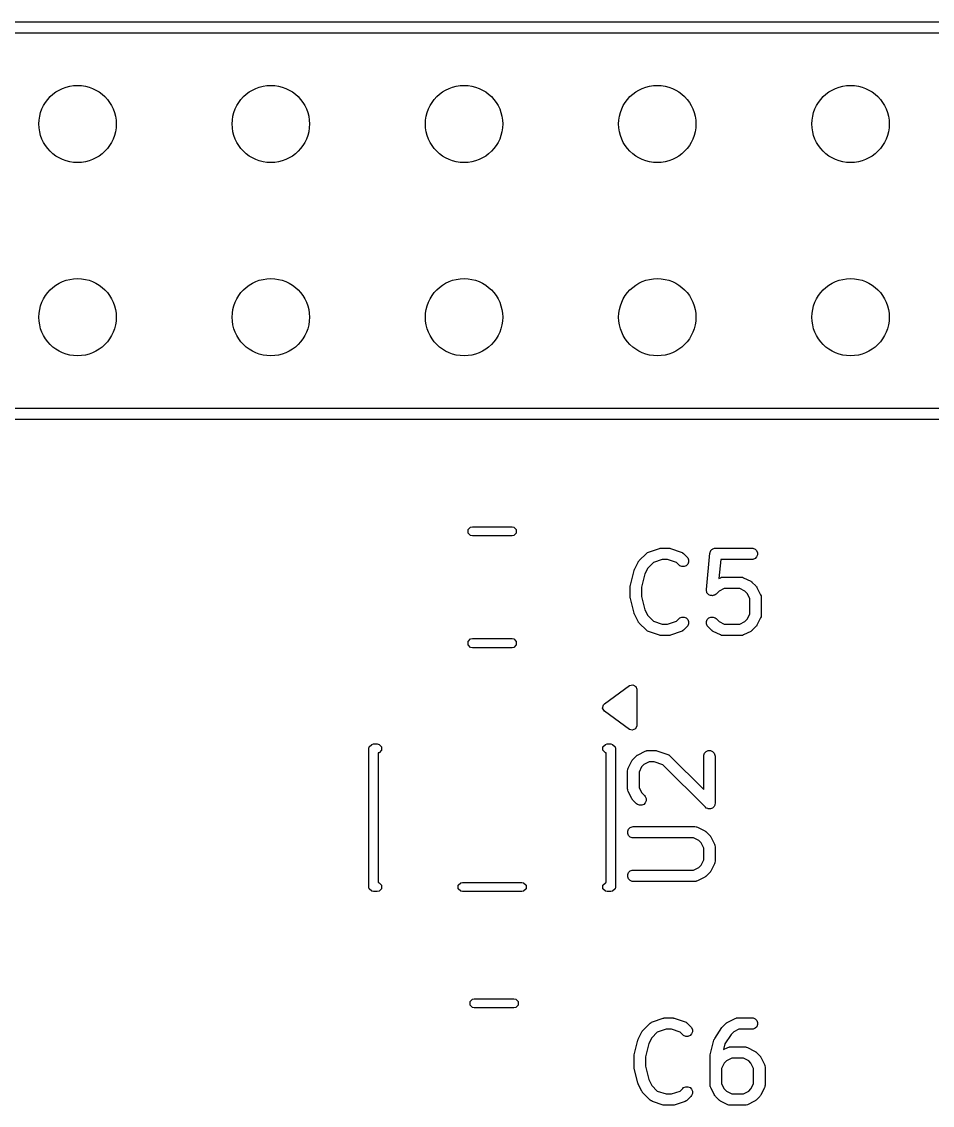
# Model space of a CAD drawing. Header units: inches. Extents: x 1.99 to 4.41, y -4.34 to -2.1.
# Drawn here: x 2.41 to 2.881, y -2.663 to -2.102 of the extents above; entities that cross this region are included whole.
import ezdxf

# ---------------------------------------------------------------- set-up
doc = ezdxf.new("R2010")
doc.units = ezdxf.units.IN
doc.header["$MEASUREMENT"] = 0
doc.layers.add('BLACK', color=250, linetype='CONTINUOUS')

msp = doc.modelspace()

# ---------------------------------------------------------------- linework, layer by layer
at = {"layer": 'BLACK', "linetype": 'CONTINUOUS'}
for p, q in [((2.18898, -2.10177), (4.18898, -2.10177)), ((4.18602, -2.10768), (2.19193, -2.10768)), ((2.29193, -2.30177), (4.18602, -2.30177)), ((4.18898, -2.30768), (2.28898, -2.30768)), ((2.64108, -2.36465), (2.64235, -2.36337)), ((2.64108, -2.36646), (2.64108, -2.36465)), ((2.64235, -2.36773), (2.64108, -2.36646)), ((2.64235, -2.36337), (2.64326, -2.36319)), ((2.64326, -2.36319), (2.66383, -2.36319)), ((2.66383, -2.36319), (2.66473, -2.36337)), ((2.66473, -2.36337), (2.66601, -2.36465)), ((2.66601, -2.36646), (2.66473, -2.36773)), ((2.66601, -2.36465), (2.66601, -2.36646)), ((2.64326, -2.36791), (2.64235, -2.36773)), ((2.66383, -2.36791), (2.64326, -2.36791)), ((2.66473, -2.36773), (2.66383, -2.36791)), ((2.72959, -2.38069), (2.73334, -2.37695)), ((2.73334, -2.37695), (2.73378, -2.37658)), ((2.73378, -2.37658), (2.73388, -2.37654)), ((2.73388, -2.37654), (2.73396, -2.37647)), ((2.73396, -2.37647), (2.73449, -2.37623)), ((2.73449, -2.37623), (2.74011, -2.37436)), ((2.74011, -2.37436), (2.7404, -2.37429)), ((2.7404, -2.37429), (2.74047, -2.37426)), ((2.74047, -2.37426), (2.74058, -2.37425)), ((2.74058, -2.37425), (2.74068, -2.37423)), ((2.74068, -2.37423), (2.74076, -2.37423)), ((2.74076, -2.37423), (2.74105, -2.37421)), ((2.74105, -2.37421), (2.7448, -2.37421)), ((2.7448, -2.37421), (2.74509, -2.37423)), ((2.74509, -2.37423), (2.74517, -2.37423)), ((2.74517, -2.37423), (2.74527, -2.37425)), ((2.74527, -2.37425), (2.74537, -2.37426)), ((2.74537, -2.37426), (2.74545, -2.37429)), ((2.74545, -2.37429), (2.74573, -2.37436)), ((2.74573, -2.37436), (2.75136, -2.37623)), ((2.75136, -2.37623), (2.75188, -2.37647)), ((2.75188, -2.37647), (2.75196, -2.37654)), ((2.75196, -2.37654), (2.75206, -2.37658)), ((2.75206, -2.37658), (2.75251, -2.37695)), ((2.75251, -2.37695), (2.75438, -2.37882)), ((2.76436, -2.39561), (2.76623, -2.37686)), ((2.76623, -2.37686), (2.76627, -2.37665)), ((2.76627, -2.37658), (2.7663, -2.37651)), ((2.76627, -2.37665), (2.76627, -2.37658)), ((2.7663, -2.37651), (2.76635, -2.3763)), ((2.76635, -2.3763), (2.76655, -2.37592)), ((2.76655, -2.37592), (2.76671, -2.37552)), ((2.76671, -2.37552), (2.76682, -2.37541)), ((2.76682, -2.37541), (2.76689, -2.37528)), ((2.76689, -2.37528), (2.76722, -2.37501)), ((2.76722, -2.37501), (2.76753, -2.3747)), ((2.76753, -2.3747), (2.76767, -2.37465)), ((2.76767, -2.37465), (2.76778, -2.37455)), ((2.76778, -2.37455), (2.76819, -2.37443)), ((2.76819, -2.37443), (2.76859, -2.37426)), ((2.76859, -2.37426), (2.76881, -2.37424)), ((2.76881, -2.37424), (2.76888, -2.37422)), ((2.76888, -2.37422), (2.76896, -2.37423)), ((2.76896, -2.37423), (2.76917, -2.37421)), ((2.76917, -2.37421), (2.78792, -2.37421)), ((2.78792, -2.37421), (2.78849, -2.37426)), ((2.78849, -2.37426), (2.78956, -2.3747)), ((2.78956, -2.3747), (2.79037, -2.37552)), ((2.79037, -2.37552), (2.79081, -2.37658)), ((2.79081, -2.37773), (2.79037, -2.3788)), ((2.79081, -2.37658), (2.79081, -2.37773)), ((2.72716, -2.38521), (2.72903, -2.38146)), ((2.72903, -2.38146), (2.72919, -2.38121)), ((2.72919, -2.38121), (2.72922, -2.38114)), ((2.72922, -2.38114), (2.72929, -2.38106)), ((2.72929, -2.38106), (2.72934, -2.38097)), ((2.72934, -2.38097), (2.7294, -2.38092)), ((2.7294, -2.38092), (2.72959, -2.38069)), ((2.73702, -2.38161), (2.7341, -2.38453)), ((2.74153, -2.38011), (2.73702, -2.38161)), ((2.74432, -2.38011), (2.74153, -2.38011)), ((2.74883, -2.38161), (2.74432, -2.38011)), ((2.75021, -2.383), (2.74883, -2.38161)), ((2.75066, -2.38336), (2.75021, -2.383)), ((2.75172, -2.3838), (2.75066, -2.38336)), ((2.75394, -2.38336), (2.75287, -2.3838)), ((2.75475, -2.38255), (2.75394, -2.38336)), ((2.75438, -2.37882), (2.75475, -2.37927)), ((2.75475, -2.37927), (2.75519, -2.38033)), ((2.75519, -2.38148), (2.75475, -2.38255)), ((2.75519, -2.38033), (2.75519, -2.38148)), ((2.77184, -2.38011), (2.77086, -2.38988)), ((2.78792, -2.38011), (2.77184, -2.38011)), ((2.78849, -2.38005), (2.78792, -2.38011)), ((2.78956, -2.37961), (2.78849, -2.38005)), ((2.79037, -2.3788), (2.78956, -2.37961)), ((2.72506, -2.39331), (2.72693, -2.38582)), ((2.72693, -2.38582), (2.72695, -2.38577)), ((2.72695, -2.38575), (2.72704, -2.38551)), ((2.72695, -2.38577), (2.72695, -2.38575)), ((2.72704, -2.38551), (2.72713, -2.38527)), ((2.72713, -2.38527), (2.72714, -2.38525)), ((2.72714, -2.38525), (2.72716, -2.38521)), ((2.73259, -2.38756), (2.73088, -2.39439)), ((2.7341, -2.38453), (2.73259, -2.38756)), ((2.75287, -2.3838), (2.75172, -2.3838)), ((2.72497, -2.39403), (2.72498, -2.39393)), ((2.72497, -2.39966), (2.72497, -2.39403)), ((2.72498, -2.39389), (2.72501, -2.39367)), ((2.72498, -2.39393), (2.72498, -2.39389)), ((2.72501, -2.39367), (2.72503, -2.39346)), ((2.72503, -2.39346), (2.72505, -2.39341)), ((2.72505, -2.39341), (2.72506, -2.39331)), ((2.73088, -2.39439), (2.73088, -2.39929)), ((2.77086, -2.38988), (2.7716, -2.38952)), ((2.7716, -2.38952), (2.77214, -2.38931)), ((2.77214, -2.38931), (2.77224, -2.3893)), ((2.77224, -2.3893), (2.77234, -2.38926)), ((2.77234, -2.38926), (2.77292, -2.3892)), ((2.77292, -2.3892), (2.78229, -2.3892)), ((2.78229, -2.3892), (2.78287, -2.38926)), ((2.78287, -2.38926), (2.78297, -2.3893)), ((2.78297, -2.3893), (2.78307, -2.38931)), ((2.78307, -2.38931), (2.78361, -2.38952)), ((2.78361, -2.38952), (2.78736, -2.39139)), ((2.78736, -2.39139), (2.78761, -2.39155)), ((2.78761, -2.39155), (2.78768, -2.39158)), ((2.78768, -2.39158), (2.78776, -2.39164)), ((2.78776, -2.39164), (2.78785, -2.3917)), ((2.78785, -2.3917), (2.7879, -2.39176)), ((2.7879, -2.39176), (2.78813, -2.39194)), ((2.78813, -2.39194), (2.79001, -2.39382)), ((2.79001, -2.39382), (2.79019, -2.39404)), ((2.79019, -2.39404), (2.79025, -2.3941)), ((2.79025, -2.3941), (2.79031, -2.39418)), ((2.79031, -2.39418), (2.79037, -2.39427)), ((2.79037, -2.39427), (2.7904, -2.39434)), ((2.7904, -2.39434), (2.79056, -2.39459)), ((2.79056, -2.39459), (2.79243, -2.39833)), ((2.72498, -2.39976), (2.72497, -2.39966)), ((2.72498, -2.3998), (2.72498, -2.39976)), ((2.72501, -2.40001), (2.72498, -2.3998)), ((2.72503, -2.40023), (2.72501, -2.40001)), ((2.72505, -2.40027), (2.72503, -2.40023)), ((2.72506, -2.40037), (2.72505, -2.40027)), ((2.73088, -2.39929), (2.73259, -2.40612)), ((2.76436, -2.39619), (2.76436, -2.39561)), ((2.7644, -2.39633), (2.76436, -2.39619)), ((2.7644, -2.39648), (2.7644, -2.39633)), ((2.76456, -2.39688), (2.7644, -2.39648)), ((2.76469, -2.39729), (2.76456, -2.39688)), ((2.76478, -2.39741), (2.76469, -2.39729)), ((2.76484, -2.39755), (2.76478, -2.39741)), ((2.76514, -2.39785), (2.76484, -2.39755)), ((2.76542, -2.39819), (2.76514, -2.39785)), ((2.76555, -2.39826), (2.76542, -2.39819)), ((2.76565, -2.39836), (2.76555, -2.39826)), ((2.76605, -2.39853), (2.76565, -2.39836)), ((2.76643, -2.39873), (2.76605, -2.39853)), ((2.76658, -2.39874), (2.76643, -2.39873)), ((2.76672, -2.3988), (2.76658, -2.39874)), ((2.76715, -2.3988), (2.76672, -2.3988)), ((2.76758, -2.39884), (2.76715, -2.3988)), ((2.76772, -2.3988), (2.76758, -2.39884)), ((2.76787, -2.3988), (2.76772, -2.3988)), ((2.76827, -2.39864), (2.76787, -2.3988)), ((2.76868, -2.39851), (2.76827, -2.39864)), ((2.7688, -2.39842), (2.76868, -2.39851)), ((2.76894, -2.39836), (2.7688, -2.39842)), ((2.76938, -2.39799), (2.76894, -2.39836)), ((2.77092, -2.39646), (2.76938, -2.39799)), ((2.77362, -2.39511), (2.77092, -2.39646)), ((2.7816, -2.39511), (2.77362, -2.39511)), ((2.78429, -2.39646), (2.7816, -2.39511)), ((2.78549, -2.39765), (2.78429, -2.39646)), ((2.78684, -2.40035), (2.78549, -2.39765)), ((2.79243, -2.39833), (2.79264, -2.39888)), ((2.79264, -2.39888), (2.79265, -2.39898)), ((2.79265, -2.39898), (2.79269, -2.39908)), ((2.79269, -2.39908), (2.79274, -2.39966)), ((2.79274, -2.39966), (2.79274, -2.40903)), ((2.72693, -2.40787), (2.72506, -2.40037)), ((2.78684, -2.40833), (2.78684, -2.40035)), ((2.72695, -2.40791), (2.72693, -2.40787)), ((2.72695, -2.40793), (2.72695, -2.40791)), ((2.72704, -2.40817), (2.72695, -2.40793)), ((2.72713, -2.40842), (2.72704, -2.40817)), ((2.72714, -2.40843), (2.72713, -2.40842)), ((2.72716, -2.40847), (2.72714, -2.40843)), ((2.72903, -2.41222), (2.72716, -2.40847)), ((2.73259, -2.40612), (2.7341, -2.40915)), ((2.7341, -2.40915), (2.73702, -2.41207)), ((2.74883, -2.41207), (2.75021, -2.41069)), ((2.75021, -2.41069), (2.75066, -2.41032)), ((2.75066, -2.41032), (2.75172, -2.40988)), ((2.75172, -2.40988), (2.75287, -2.40988)), ((2.75287, -2.40988), (2.75394, -2.41032)), ((2.75394, -2.41032), (2.75475, -2.41114)), ((2.75475, -2.41114), (2.75519, -2.4122)), ((2.7644, -2.4122), (2.76484, -2.41114)), ((2.76484, -2.41114), (2.76565, -2.41032)), ((2.76565, -2.41032), (2.76672, -2.40988)), ((2.76672, -2.40988), (2.76787, -2.40988)), ((2.76787, -2.40988), (2.76894, -2.41032)), ((2.76894, -2.41032), (2.76938, -2.41069)), ((2.76938, -2.41069), (2.77092, -2.41223)), ((2.78429, -2.41223), (2.78549, -2.41103)), ((2.78549, -2.41103), (2.78684, -2.40833)), ((2.79243, -2.41035), (2.79056, -2.4141)), ((2.79264, -2.40981), (2.79243, -2.41035)), ((2.79265, -2.4097), (2.79264, -2.40981)), ((2.79269, -2.40961), (2.79265, -2.4097)), ((2.79274, -2.40903), (2.79269, -2.40961)), ((2.72919, -2.41247), (2.72903, -2.41222)), ((2.72922, -2.41254), (2.72919, -2.41247)), ((2.72929, -2.41263), (2.72922, -2.41254)), ((2.72934, -2.41271), (2.72929, -2.41263)), ((2.7294, -2.41277), (2.72934, -2.41271)), ((2.72959, -2.41299), (2.7294, -2.41277)), ((2.73334, -2.41674), (2.72959, -2.41299)), ((2.73378, -2.41711), (2.73334, -2.41674)), ((2.73388, -2.41715), (2.73378, -2.41711)), ((2.73702, -2.41207), (2.74153, -2.41358)), ((2.74153, -2.41358), (2.74432, -2.41358)), ((2.74432, -2.41358), (2.74883, -2.41207)), ((2.75206, -2.41711), (2.75196, -2.41715)), ((2.75251, -2.41674), (2.75206, -2.41711)), ((2.75438, -2.41487), (2.75251, -2.41674)), ((2.75475, -2.41442), (2.75438, -2.41487)), ((2.75519, -2.41335), (2.75475, -2.41442)), ((2.75519, -2.4122), (2.75519, -2.41335)), ((2.7644, -2.41335), (2.7644, -2.4122)), ((2.76484, -2.41442), (2.7644, -2.41335)), ((2.76521, -2.41487), (2.76484, -2.41442)), ((2.76708, -2.41674), (2.76521, -2.41487)), ((2.76731, -2.41693), (2.76708, -2.41674)), ((2.76736, -2.41699), (2.76731, -2.41693)), ((2.76745, -2.41704), (2.76736, -2.41699)), ((2.76753, -2.41711), (2.76745, -2.41704)), ((2.7676, -2.41714), (2.76753, -2.41711)), ((2.77092, -2.41223), (2.77362, -2.41358)), ((2.77362, -2.41358), (2.7816, -2.41358)), ((2.7816, -2.41358), (2.78429, -2.41223)), ((2.78768, -2.41711), (2.78761, -2.41714)), ((2.78776, -2.41704), (2.78768, -2.41711)), ((2.78785, -2.41699), (2.78776, -2.41704)), ((2.7879, -2.41693), (2.78785, -2.41699)), ((2.78813, -2.41674), (2.7879, -2.41693)), ((2.79001, -2.41487), (2.78813, -2.41674)), ((2.79019, -2.41464), (2.79001, -2.41487)), ((2.79025, -2.41459), (2.79019, -2.41464)), ((2.79031, -2.4145), (2.79025, -2.41459)), ((2.79037, -2.41442), (2.79031, -2.4145)), ((2.7904, -2.41435), (2.79037, -2.41442)), ((2.79056, -2.4141), (2.7904, -2.41435)), ((2.64108, -2.42252), (2.64235, -2.42124)), ((2.64108, -2.42433), (2.64108, -2.42252)), ((2.64235, -2.42124), (2.64326, -2.42106)), ((2.64326, -2.42106), (2.66383, -2.42106)), ((2.66383, -2.42106), (2.66473, -2.42124)), ((2.66473, -2.42124), (2.66601, -2.42252)), ((2.66601, -2.42252), (2.66601, -2.42433)), ((2.73396, -2.41722), (2.73388, -2.41715)), ((2.73449, -2.41745), (2.73396, -2.41722)), ((2.74011, -2.41933), (2.73449, -2.41745)), ((2.7404, -2.41939), (2.74011, -2.41933)), ((2.74047, -2.41942), (2.7404, -2.41939)), ((2.74058, -2.41943), (2.74047, -2.41942)), ((2.74068, -2.41946), (2.74058, -2.41943)), ((2.74076, -2.41945), (2.74068, -2.41946)), ((2.74105, -2.41948), (2.74076, -2.41945)), ((2.7448, -2.41948), (2.74105, -2.41948)), ((2.74509, -2.41945), (2.7448, -2.41948)), ((2.74517, -2.41946), (2.74509, -2.41945)), ((2.74527, -2.41943), (2.74517, -2.41946)), ((2.74537, -2.41942), (2.74527, -2.41943)), ((2.74545, -2.41939), (2.74537, -2.41942)), ((2.74573, -2.41933), (2.74545, -2.41939)), ((2.75136, -2.41745), (2.74573, -2.41933)), ((2.75188, -2.41722), (2.75136, -2.41745)), ((2.75196, -2.41715), (2.75188, -2.41722)), ((2.76785, -2.41729), (2.7676, -2.41714)), ((2.7716, -2.41917), (2.76785, -2.41729)), ((2.77214, -2.41938), (2.7716, -2.41917)), ((2.77224, -2.41938), (2.77214, -2.41938)), ((2.77234, -2.41942), (2.77224, -2.41938)), ((2.77292, -2.41948), (2.77234, -2.41942)), ((2.78229, -2.41948), (2.77292, -2.41948)), ((2.78287, -2.41942), (2.78229, -2.41948)), ((2.78297, -2.41938), (2.78287, -2.41942)), ((2.78307, -2.41938), (2.78297, -2.41938)), ((2.78361, -2.41917), (2.78307, -2.41938)), ((2.78736, -2.41729), (2.78361, -2.41917)), ((2.78761, -2.41714), (2.78736, -2.41729)), ((2.64235, -2.42561), (2.64108, -2.42433)), ((2.64326, -2.42579), (2.64235, -2.42561)), ((2.66383, -2.42579), (2.64326, -2.42579)), ((2.66473, -2.42561), (2.66383, -2.42579)), ((2.66601, -2.42433), (2.66473, -2.42561)), ((2.72459, -2.44533), (2.72635, -2.44491)), ((2.72635, -2.44491), (2.72789, -2.44585)), ((2.7116, -2.45478), (2.72459, -2.44533)), ((2.72789, -2.44585), (2.72835, -2.44724)), ((2.72835, -2.44724), (2.72835, -2.46614)), ((2.71066, -2.45706), (2.71108, -2.4553)), ((2.71108, -2.4553), (2.7116, -2.45478)), ((2.7116, -2.4586), (2.71066, -2.45706)), ((2.72459, -2.46805), (2.7116, -2.4586)), ((2.72835, -2.46614), (2.72765, -2.46781)), ((2.72598, -2.4685), (2.72459, -2.46805)), ((2.72765, -2.46781), (2.72598, -2.4685)), ((2.58976, -2.47795), (2.58994, -2.47705)), ((2.58976, -2.54961), (2.58976, -2.47795)), ((2.58994, -2.47705), (2.59122, -2.47577)), ((2.59122, -2.47577), (2.59213, -2.47559)), ((2.59213, -2.47559), (2.59409, -2.47559)), ((2.59409, -2.47559), (2.595, -2.47577)), ((2.595, -2.47577), (2.59628, -2.47705)), ((2.59628, -2.47705), (2.59628, -2.47886)), ((2.71081, -2.47705), (2.71209, -2.47577)), ((2.71081, -2.47886), (2.71081, -2.47705)), ((2.71209, -2.47577), (2.71299, -2.47559)), ((2.71299, -2.47559), (2.71496, -2.47559)), ((2.71496, -2.47559), (2.71586, -2.47577)), ((2.71586, -2.47577), (2.71714, -2.47705)), ((2.71714, -2.47705), (2.71732, -2.47795)), ((2.71732, -2.47795), (2.71732, -2.54961)), ((2.595, -2.48014), (2.59449, -2.48024)), ((2.59449, -2.48024), (2.59449, -2.54732)), ((2.59628, -2.47886), (2.595, -2.48014)), ((2.71209, -2.48014), (2.71081, -2.47886)), ((2.7126, -2.48024), (2.71209, -2.48014)), ((2.7126, -2.54732), (2.7126, -2.48024)), ((2.72393, -2.48809), (2.7258, -2.48434)), ((2.7258, -2.48434), (2.72596, -2.48409)), ((2.72596, -2.48409), (2.72599, -2.48402)), ((2.72599, -2.48402), (2.72605, -2.48394)), ((2.72605, -2.48394), (2.72611, -2.48385)), ((2.72611, -2.48385), (2.72617, -2.4838)), ((2.72617, -2.4838), (2.72635, -2.48357)), ((2.72635, -2.48357), (2.72823, -2.4817)), ((2.72823, -2.4817), (2.72846, -2.48151)), ((2.72846, -2.48151), (2.72851, -2.48145)), ((2.72851, -2.48145), (2.7286, -2.48139)), ((2.7286, -2.48139), (2.72868, -2.48133)), ((2.72868, -2.48133), (2.72875, -2.4813)), ((2.72875, -2.4813), (2.729, -2.48114)), ((2.729, -2.48114), (2.73275, -2.47927)), ((2.73275, -2.47927), (2.73329, -2.47906)), ((2.73329, -2.47906), (2.73339, -2.47905)), ((2.73339, -2.47905), (2.73349, -2.47901)), ((2.73349, -2.47901), (2.73407, -2.47896)), ((2.73407, -2.47896), (2.73782, -2.47896)), ((2.73782, -2.47896), (2.73811, -2.47898)), ((2.73811, -2.47898), (2.73819, -2.47898)), ((2.73819, -2.47898), (2.73829, -2.479)), ((2.73829, -2.479), (2.73839, -2.47901)), ((2.73839, -2.47901), (2.73846, -2.47904)), ((2.73846, -2.47904), (2.73875, -2.47911)), ((2.73875, -2.47911), (2.74437, -2.48098)), ((2.74437, -2.48098), (2.7449, -2.48122)), ((2.7449, -2.48122), (2.74498, -2.48129)), ((2.74498, -2.48129), (2.74508, -2.48133)), ((2.74508, -2.48133), (2.74553, -2.4817)), ((2.74553, -2.4817), (2.76299, -2.49915)), ((2.76299, -2.48191), (2.76304, -2.48133)), ((2.76299, -2.49915), (2.76299, -2.48191)), ((2.76304, -2.48133), (2.76348, -2.48027)), ((2.76348, -2.48027), (2.7643, -2.47945)), ((2.7643, -2.47945), (2.76536, -2.47901)), ((2.76536, -2.47901), (2.76651, -2.47901)), ((2.76651, -2.47901), (2.76758, -2.47945)), ((2.76758, -2.47945), (2.76839, -2.48027)), ((2.76839, -2.48027), (2.76883, -2.48133)), ((2.76883, -2.48133), (2.76889, -2.48191)), ((2.76889, -2.48191), (2.76889, -2.50628)), ((2.72361, -2.48941), (2.72367, -2.48883)), ((2.72361, -2.49878), (2.72361, -2.48941)), ((2.72367, -2.48883), (2.72371, -2.48873)), ((2.72371, -2.48873), (2.72372, -2.48863)), ((2.72372, -2.48863), (2.72393, -2.48809)), ((2.73087, -2.48741), (2.72952, -2.4901)), ((2.73207, -2.48621), (2.73087, -2.48741)), ((2.73476, -2.48486), (2.73207, -2.48621)), ((2.73734, -2.48486), (2.73476, -2.48486)), ((2.74185, -2.48636), (2.73734, -2.48486)), ((2.76385, -2.50837), (2.74185, -2.48636)), ((2.72952, -2.4901), (2.72952, -2.49808)), ((2.72367, -2.49936), (2.72361, -2.49878)), ((2.72371, -2.49946), (2.72367, -2.49936)), ((2.72372, -2.49956), (2.72371, -2.49946)), ((2.72393, -2.5001), (2.72372, -2.49956)), ((2.7258, -2.50385), (2.72393, -2.5001)), ((2.72952, -2.49808), (2.73087, -2.50078)), ((2.73087, -2.50078), (2.73241, -2.50232)), ((2.72596, -2.5041), (2.7258, -2.50385)), ((2.72599, -2.50417), (2.72596, -2.5041)), ((2.72605, -2.50425), (2.72599, -2.50417)), ((2.72611, -2.50434), (2.72605, -2.50425)), ((2.72617, -2.50439), (2.72611, -2.50434)), ((2.72635, -2.50462), (2.72617, -2.50439)), ((2.72823, -2.50649), (2.72635, -2.50462)), ((2.72868, -2.50686), (2.72823, -2.50649)), ((2.72974, -2.5073), (2.72868, -2.50686)), ((2.73196, -2.50686), (2.73089, -2.5073)), ((2.73277, -2.50605), (2.73196, -2.50686)), ((2.73241, -2.50232), (2.73277, -2.50277)), ((2.73277, -2.50277), (2.73321, -2.50383)), ((2.73321, -2.50498), (2.73277, -2.50605)), ((2.73321, -2.50383), (2.73321, -2.50498)), ((2.76883, -2.50686), (2.7687, -2.50717)), ((2.76889, -2.50628), (2.76883, -2.50686)), ((2.73089, -2.5073), (2.72974, -2.5073)), ((2.7643, -2.50874), (2.76385, -2.50837)), ((2.76505, -2.50905), (2.7643, -2.50874)), ((2.76536, -2.50918), (2.76505, -2.50905)), ((2.76651, -2.50918), (2.76536, -2.50918)), ((2.76536, -2.50918), (2.76536, -2.50918)), ((2.76758, -2.50874), (2.76651, -2.50918)), ((2.76839, -2.50792), (2.76758, -2.50874)), ((2.7687, -2.50717), (2.76839, -2.50792)), ((2.72367, -2.5207), (2.72411, -2.51964)), ((2.72367, -2.52185), (2.72367, -2.5207)), ((2.72411, -2.52292), (2.72367, -2.52185)), ((2.72411, -2.51964), (2.72493, -2.51882)), ((2.72493, -2.52373), (2.72411, -2.52292)), ((2.72493, -2.51882), (2.72599, -2.51838)), ((2.72599, -2.51838), (2.72657, -2.51833)), ((2.72657, -2.51833), (2.75844, -2.51833)), ((2.75844, -2.51833), (2.75901, -2.51838)), ((2.75901, -2.51838), (2.75911, -2.51842)), ((2.75911, -2.51842), (2.75922, -2.51843)), ((2.75922, -2.51843), (2.75976, -2.51864)), ((2.75976, -2.51864), (2.76351, -2.52051)), ((2.76351, -2.52051), (2.76376, -2.52067)), ((2.76376, -2.52067), (2.76383, -2.5207)), ((2.76383, -2.5207), (2.76391, -2.52076)), ((2.76391, -2.52076), (2.764, -2.52082)), ((2.764, -2.52082), (2.76405, -2.52088)), ((2.76405, -2.52088), (2.76428, -2.52107)), ((2.76428, -2.52107), (2.76615, -2.52294)), ((2.76615, -2.52294), (2.76634, -2.52317)), ((2.76634, -2.52317), (2.7664, -2.52322)), ((2.7664, -2.52322), (2.76645, -2.52331)), ((2.76645, -2.52331), (2.76652, -2.52339)), ((2.76652, -2.52339), (2.76655, -2.52346)), ((2.76655, -2.52346), (2.7667, -2.52371)), ((2.72599, -2.52417), (2.72493, -2.52373)), ((2.72657, -2.52423), (2.72599, -2.52417)), ((2.75774, -2.52423), (2.72657, -2.52423)), ((2.76044, -2.52558), (2.75774, -2.52423)), ((2.76164, -2.52678), (2.76044, -2.52558)), ((2.76299, -2.52947), (2.76164, -2.52678)), ((2.7667, -2.52371), (2.76858, -2.52746)), ((2.76858, -2.52746), (2.76879, -2.528)), ((2.76879, -2.528), (2.76879, -2.5281)), ((2.76879, -2.5281), (2.76883, -2.5282)), ((2.76883, -2.5282), (2.76889, -2.52878)), ((2.76889, -2.52878), (2.76889, -2.53628)), ((2.76299, -2.53558), (2.76299, -2.52947)), ((2.75774, -2.54082), (2.76044, -2.53947)), ((2.76044, -2.53947), (2.76164, -2.53828)), ((2.76164, -2.53828), (2.76299, -2.53558)), ((2.76858, -2.5376), (2.7667, -2.54135)), ((2.76879, -2.53706), (2.76858, -2.5376)), ((2.76883, -2.53685), (2.76879, -2.53695)), ((2.76879, -2.53695), (2.76879, -2.53706)), ((2.76889, -2.53628), (2.76883, -2.53685)), ((2.72367, -2.5432), (2.72411, -2.54214)), ((2.72367, -2.54435), (2.72367, -2.5432)), ((2.72411, -2.54542), (2.72367, -2.54435)), ((2.72411, -2.54214), (2.72493, -2.54132)), ((2.72493, -2.54623), (2.72411, -2.54542)), ((2.72493, -2.54132), (2.72599, -2.54088)), ((2.72599, -2.54088), (2.72657, -2.54082)), ((2.72657, -2.54082), (2.75774, -2.54082)), ((2.76351, -2.54454), (2.75976, -2.54642)), ((2.76376, -2.54439), (2.76351, -2.54454)), ((2.76383, -2.54436), (2.76376, -2.54439)), ((2.76391, -2.54429), (2.76383, -2.54436)), ((2.764, -2.54423), (2.76391, -2.54429)), ((2.76405, -2.54417), (2.764, -2.54423)), ((2.76428, -2.54399), (2.76405, -2.54417)), ((2.76615, -2.54211), (2.76428, -2.54399)), ((2.76634, -2.54189), (2.76615, -2.54211)), ((2.7664, -2.54184), (2.76634, -2.54189)), ((2.76645, -2.54175), (2.7664, -2.54184)), ((2.76652, -2.54167), (2.76645, -2.54175)), ((2.76655, -2.54159), (2.76652, -2.54167)), ((2.7667, -2.54135), (2.76655, -2.54159)), ((2.58994, -2.55051), (2.58976, -2.54961)), ((2.59122, -2.55179), (2.58994, -2.55051)), ((2.59449, -2.54732), (2.595, -2.54742)), ((2.595, -2.54742), (2.59628, -2.5487)), ((2.59628, -2.55051), (2.595, -2.55179)), ((2.59628, -2.5487), (2.59628, -2.55051)), ((2.63601, -2.5487), (2.63728, -2.54742)), ((2.63601, -2.55051), (2.63601, -2.5487)), ((2.63728, -2.55179), (2.63601, -2.55051)), ((2.63728, -2.54742), (2.63819, -2.54724)), ((2.63819, -2.54724), (2.6689, -2.54724)), ((2.6689, -2.54724), (2.6698, -2.54742)), ((2.6698, -2.54742), (2.67108, -2.5487)), ((2.67108, -2.55051), (2.6698, -2.55179)), ((2.67108, -2.5487), (2.67108, -2.55051)), ((2.71081, -2.5487), (2.71209, -2.54742)), ((2.71081, -2.55051), (2.71081, -2.5487)), ((2.71209, -2.55179), (2.71081, -2.55051)), ((2.71209, -2.54742), (2.7126, -2.54732)), ((2.71714, -2.55051), (2.71586, -2.55179)), ((2.71732, -2.54961), (2.71714, -2.55051)), ((2.72599, -2.54667), (2.72493, -2.54623)), ((2.72657, -2.54673), (2.72599, -2.54667)), ((2.75844, -2.54673), (2.72657, -2.54673)), ((2.75901, -2.54667), (2.75844, -2.54673)), ((2.75911, -2.54663), (2.75901, -2.54667)), ((2.75922, -2.54662), (2.75911, -2.54663)), ((2.75976, -2.54642), (2.75922, -2.54662)), ((2.59213, -2.55197), (2.59122, -2.55179)), ((2.59409, -2.55197), (2.59213, -2.55197)), ((2.595, -2.55179), (2.59409, -2.55197)), ((2.63819, -2.55197), (2.63728, -2.55179)), ((2.6689, -2.55197), (2.63819, -2.55197)), ((2.6698, -2.55179), (2.6689, -2.55197)), ((2.71299, -2.55197), (2.71209, -2.55179)), ((2.71496, -2.55197), (2.71299, -2.55197)), ((2.71586, -2.55179), (2.71496, -2.55197)), ((2.64206, -2.60894), (2.64334, -2.60766)), ((2.64334, -2.60766), (2.64424, -2.60748)), ((2.64424, -2.60748), (2.66481, -2.60748)), ((2.66481, -2.60748), (2.66572, -2.60766)), ((2.66572, -2.60766), (2.667, -2.60894)), ((2.64206, -2.61075), (2.64206, -2.60894)), ((2.64334, -2.61202), (2.64206, -2.61075)), ((2.64424, -2.6122), (2.64334, -2.61202)), ((2.66481, -2.6122), (2.64424, -2.6122)), ((2.66572, -2.61202), (2.66481, -2.6122)), ((2.667, -2.61075), (2.66572, -2.61202)), ((2.667, -2.60894), (2.667, -2.61075)), ((2.73646, -2.61934), (2.74208, -2.61747)), ((2.74208, -2.61747), (2.74237, -2.6174)), ((2.74237, -2.6174), (2.74244, -2.61737)), ((2.74244, -2.61737), (2.74254, -2.61736)), ((2.74254, -2.61736), (2.74265, -2.61734)), ((2.74265, -2.61734), (2.74272, -2.61734)), ((2.74272, -2.61734), (2.74302, -2.61732)), ((2.74302, -2.61732), (2.74677, -2.61732)), ((2.74677, -2.61732), (2.74706, -2.61734)), ((2.74706, -2.61734), (2.74714, -2.61734)), ((2.74714, -2.61734), (2.74724, -2.61736)), ((2.74724, -2.61736), (2.74734, -2.61737)), ((2.74734, -2.61737), (2.74741, -2.6174)), ((2.74741, -2.6174), (2.7477, -2.61747)), ((2.7477, -2.61747), (2.75332, -2.61934)), ((2.77544, -2.6195), (2.77919, -2.61763)), ((2.77919, -2.61763), (2.77973, -2.61742)), ((2.77973, -2.61742), (2.77984, -2.61741)), ((2.77984, -2.61741), (2.77994, -2.61737)), ((2.77994, -2.61737), (2.78051, -2.61732)), ((2.78051, -2.61732), (2.78801, -2.61732)), ((2.78801, -2.61732), (2.78859, -2.61737)), ((2.78859, -2.61737), (2.78965, -2.61781)), ((2.78965, -2.61781), (2.79047, -2.61863)), ((2.79047, -2.61863), (2.79091, -2.61969)), ((2.72913, -2.62832), (2.731, -2.62457)), ((2.731, -2.62457), (2.73116, -2.62432)), ((2.73116, -2.62432), (2.73119, -2.62425)), ((2.73119, -2.62425), (2.73125, -2.62417)), ((2.73125, -2.62417), (2.73131, -2.62408)), ((2.73131, -2.62408), (2.73137, -2.62403)), ((2.73137, -2.62403), (2.73155, -2.6238)), ((2.73155, -2.6238), (2.7353, -2.62006)), ((2.7353, -2.62006), (2.73575, -2.61969)), ((2.73575, -2.61969), (2.73585, -2.61965)), ((2.73585, -2.61965), (2.73593, -2.61958)), ((2.73593, -2.61958), (2.73646, -2.61934)), ((2.7435, -2.62322), (2.73899, -2.62472)), ((2.74629, -2.62322), (2.7435, -2.62322)), ((2.7508, -2.62472), (2.74629, -2.62322)), ((2.75332, -2.61934), (2.75385, -2.61958)), ((2.75385, -2.61958), (2.75393, -2.61965)), ((2.75393, -2.61965), (2.75403, -2.61969)), ((2.75403, -2.61969), (2.75448, -2.62006)), ((2.75448, -2.62006), (2.75635, -2.62193)), ((2.75635, -2.62193), (2.75672, -2.62238)), ((2.75672, -2.62238), (2.75716, -2.62344)), ((2.75716, -2.62459), (2.75672, -2.62566)), ((2.75716, -2.62344), (2.75716, -2.62459)), ((2.76868, -2.628), (2.77243, -2.62238)), ((2.77243, -2.62238), (2.77261, -2.62216)), ((2.77243, -2.62238), (2.77243, -2.62238)), ((2.77243, -2.62238), (2.77243, -2.62238)), ((2.77261, -2.62216), (2.7728, -2.62193)), ((2.7728, -2.62193), (2.77467, -2.62006)), ((2.7728, -2.62193), (2.7728, -2.62193)), ((2.7728, -2.62193), (2.7728, -2.62193)), ((2.77467, -2.62006), (2.7749, -2.61987)), ((2.7749, -2.61987), (2.77495, -2.61981)), ((2.77495, -2.61981), (2.77504, -2.61975)), ((2.77504, -2.61975), (2.77512, -2.61969)), ((2.77512, -2.61969), (2.77519, -2.61966)), ((2.77519, -2.61966), (2.77544, -2.6195)), ((2.77851, -2.62457), (2.77718, -2.6259)), ((2.78121, -2.62322), (2.77851, -2.62457)), ((2.78801, -2.62322), (2.78121, -2.62322)), ((2.78859, -2.62316), (2.78801, -2.62322)), ((2.78965, -2.62272), (2.78859, -2.62316)), ((2.79047, -2.62191), (2.78965, -2.62272)), ((2.79091, -2.62084), (2.79047, -2.62191)), ((2.79091, -2.61969), (2.79091, -2.62084)), ((2.72703, -2.63643), (2.7289, -2.62893)), ((2.7289, -2.62893), (2.72892, -2.62888)), ((2.72892, -2.62886), (2.72901, -2.62862)), ((2.72892, -2.62888), (2.72892, -2.62886)), ((2.72901, -2.62862), (2.7291, -2.62838)), ((2.7291, -2.62838), (2.72911, -2.62836)), ((2.72911, -2.62836), (2.72913, -2.62832)), ((2.73607, -2.62764), (2.73455, -2.63067)), ((2.73899, -2.62472), (2.73607, -2.62764)), ((2.75218, -2.62611), (2.7508, -2.62472)), ((2.75262, -2.62647), (2.75218, -2.62611)), ((2.75369, -2.62691), (2.75262, -2.62647)), ((2.75484, -2.62691), (2.75369, -2.62691)), ((2.75591, -2.62647), (2.75484, -2.62691)), ((2.75672, -2.62566), (2.75591, -2.62647)), ((2.7664, -2.63643), (2.76827, -2.62893)), ((2.76827, -2.62893), (2.76839, -2.62859)), ((2.76839, -2.62859), (2.76841, -2.62852)), ((2.76841, -2.62852), (2.76844, -2.62845)), ((2.76844, -2.62845), (2.76847, -2.62838)), ((2.76847, -2.62838), (2.76851, -2.62832)), ((2.76851, -2.62832), (2.76868, -2.628)), ((2.77718, -2.6259), (2.77388, -2.63085)), ((2.73455, -2.63067), (2.73285, -2.6375)), ((2.77388, -2.63085), (2.77315, -2.63377)), ((2.77315, -2.63377), (2.77544, -2.63263)), ((2.77544, -2.63263), (2.77598, -2.63242)), ((2.77598, -2.63242), (2.77609, -2.63241)), ((2.77609, -2.63241), (2.77619, -2.63237)), ((2.77619, -2.63237), (2.77676, -2.63231)), ((2.77676, -2.63231), (2.78426, -2.63231)), ((2.78426, -2.63231), (2.78484, -2.63237)), ((2.78484, -2.63237), (2.78494, -2.63241)), ((2.78494, -2.63241), (2.78504, -2.63242)), ((2.78504, -2.63242), (2.78558, -2.63263)), ((2.78558, -2.63263), (2.78933, -2.6345)), ((2.78933, -2.6345), (2.78958, -2.63466)), ((2.78958, -2.63466), (2.78965, -2.63469)), ((2.78965, -2.63469), (2.78973, -2.63475)), ((2.78973, -2.63475), (2.78982, -2.63481)), ((2.78982, -2.63481), (2.78987, -2.63487)), ((2.78987, -2.63487), (2.7901, -2.63505)), ((2.7901, -2.63505), (2.79197, -2.63693)), ((2.72694, -2.637), (2.72698, -2.63678)), ((2.72695, -2.63704), (2.72694, -2.637)), ((2.72694, -2.63714), (2.72695, -2.63704)), ((2.72694, -2.64277), (2.72694, -2.63714)), ((2.72698, -2.63678), (2.727, -2.63657)), ((2.727, -2.63657), (2.72701, -2.63653)), ((2.72701, -2.63653), (2.72703, -2.63643)), ((2.73285, -2.6375), (2.73285, -2.6424)), ((2.76631, -2.637), (2.76635, -2.63678)), ((2.76632, -2.63704), (2.76631, -2.637)), ((2.76631, -2.63714), (2.76632, -2.63704)), ((2.76631, -2.65214), (2.76631, -2.63714)), ((2.76635, -2.63678), (2.76637, -2.63657)), ((2.76637, -2.63657), (2.76638, -2.63653)), ((2.76638, -2.63653), (2.7664, -2.63643)), ((2.77356, -2.64077), (2.77222, -2.64346)), ((2.77476, -2.63957), (2.77356, -2.64077)), ((2.77746, -2.63822), (2.77476, -2.63957)), ((2.78356, -2.63822), (2.77746, -2.63822)), ((2.78626, -2.63957), (2.78356, -2.63822)), ((2.78746, -2.64077), (2.78626, -2.63957)), ((2.78881, -2.64346), (2.78746, -2.64077)), ((2.79197, -2.63693), (2.79216, -2.63715)), ((2.79216, -2.63715), (2.79222, -2.63721)), ((2.79222, -2.63721), (2.79227, -2.63729)), ((2.79227, -2.63729), (2.79234, -2.63738)), ((2.79234, -2.63738), (2.79237, -2.63745)), ((2.79237, -2.63745), (2.79253, -2.6377)), ((2.79253, -2.6377), (2.7944, -2.64145)), ((2.7944, -2.64145), (2.79461, -2.64199)), ((2.72695, -2.64287), (2.72694, -2.64277)), ((2.72694, -2.64291), (2.72695, -2.64287)), ((2.72698, -2.64312), (2.72694, -2.64291)), ((2.727, -2.64334), (2.72698, -2.64312)), ((2.72701, -2.64338), (2.727, -2.64334)), ((2.72703, -2.64348), (2.72701, -2.64338)), ((2.7289, -2.65098), (2.72703, -2.64348)), ((2.73285, -2.6424), (2.73455, -2.64923)), ((2.77222, -2.64346), (2.77222, -2.65144)), ((2.78881, -2.65144), (2.78881, -2.64346)), ((2.79461, -2.64199), (2.79462, -2.64209)), ((2.79462, -2.64209), (2.79466, -2.64219)), ((2.79466, -2.64219), (2.79471, -2.64277)), ((2.79471, -2.64277), (2.79471, -2.65214)), ((2.72892, -2.65102), (2.7289, -2.65098)), ((2.72892, -2.65104), (2.72892, -2.65102)), ((2.72901, -2.65128), (2.72892, -2.65104)), ((2.7291, -2.65153), (2.72901, -2.65128)), ((2.72911, -2.65154), (2.7291, -2.65153)), ((2.72913, -2.65159), (2.72911, -2.65154)), ((2.731, -2.65533), (2.72913, -2.65159)), ((2.73455, -2.64923), (2.73607, -2.65227)), ((2.73607, -2.65227), (2.73899, -2.65518)), ((2.76637, -2.65272), (2.76631, -2.65214)), ((2.77222, -2.65144), (2.77356, -2.65414)), ((2.78746, -2.65414), (2.78881, -2.65144)), ((2.79471, -2.65214), (2.79466, -2.65272)), ((2.73116, -2.65558), (2.731, -2.65533)), ((2.73119, -2.65565), (2.73116, -2.65558)), ((2.73125, -2.65574), (2.73119, -2.65565)), ((2.73131, -2.65582), (2.73125, -2.65574)), ((2.73137, -2.65588), (2.73131, -2.65582)), ((2.73155, -2.6561), (2.73137, -2.65588)), ((2.7353, -2.65985), (2.73155, -2.6561)), ((2.73899, -2.65518), (2.7435, -2.65669)), ((2.7435, -2.65669), (2.74629, -2.65669)), ((2.74629, -2.65669), (2.7508, -2.65518)), ((2.7508, -2.65518), (2.75218, -2.6538)), ((2.75218, -2.6538), (2.75262, -2.65343)), ((2.75262, -2.65343), (2.75369, -2.65299)), ((2.75369, -2.65299), (2.75484, -2.65299)), ((2.75635, -2.65798), (2.75448, -2.65985)), ((2.75484, -2.65299), (2.75591, -2.65343)), ((2.75591, -2.65343), (2.75672, -2.65425)), ((2.75672, -2.65753), (2.75635, -2.65798)), ((2.75672, -2.65425), (2.75716, -2.65531)), ((2.75716, -2.65646), (2.75672, -2.65753)), ((2.75716, -2.65531), (2.75716, -2.65646)), ((2.76641, -2.65281), (2.76637, -2.65272)), ((2.76642, -2.65292), (2.76641, -2.65281)), ((2.76662, -2.65346), (2.76642, -2.65292)), ((2.7685, -2.65721), (2.76662, -2.65346)), ((2.76865, -2.65746), (2.7685, -2.65721)), ((2.76868, -2.65753), (2.76865, -2.65746)), ((2.76875, -2.65761), (2.76868, -2.65753)), ((2.76881, -2.6577), (2.76875, -2.65761)), ((2.76886, -2.65775), (2.76881, -2.6577)), ((2.76905, -2.65798), (2.76886, -2.65775)), ((2.77092, -2.65985), (2.76905, -2.65798)), ((2.77356, -2.65414), (2.77476, -2.65534)), ((2.77476, -2.65534), (2.77746, -2.65669)), ((2.77746, -2.65669), (2.78356, -2.65669)), ((2.78356, -2.65669), (2.78626, -2.65534)), ((2.78626, -2.65534), (2.78746, -2.65414)), ((2.79197, -2.65798), (2.7901, -2.65985)), ((2.79216, -2.65775), (2.79197, -2.65798)), ((2.79222, -2.6577), (2.79216, -2.65775)), ((2.79227, -2.65761), (2.79222, -2.6577)), ((2.79234, -2.65753), (2.79227, -2.65761)), ((2.79237, -2.65746), (2.79234, -2.65753)), ((2.79253, -2.65721), (2.79237, -2.65746)), ((2.7944, -2.65346), (2.79253, -2.65721)), ((2.79461, -2.65292), (2.7944, -2.65346)), ((2.79462, -2.65281), (2.79461, -2.65292)), ((2.79466, -2.65272), (2.79462, -2.65281)), ((2.73575, -2.66022), (2.7353, -2.65985)), ((2.73585, -2.66026), (2.73575, -2.66022)), ((2.73593, -2.66033), (2.73585, -2.66026)), ((2.73646, -2.66057), (2.73593, -2.66033)), ((2.74208, -2.66244), (2.73646, -2.66057)), ((2.74237, -2.6625), (2.74208, -2.66244)), ((2.74244, -2.66253), (2.74237, -2.6625)), ((2.74254, -2.66254), (2.74244, -2.66253)), ((2.74265, -2.66257), (2.74254, -2.66254)), ((2.74272, -2.66256), (2.74265, -2.66257)), ((2.74302, -2.66259), (2.74272, -2.66256)), ((2.74677, -2.66259), (2.74302, -2.66259)), ((2.74706, -2.66256), (2.74677, -2.66259)), ((2.74714, -2.66257), (2.74706, -2.66256)), ((2.74724, -2.66254), (2.74714, -2.66257)), ((2.74734, -2.66253), (2.74724, -2.66254)), ((2.74741, -2.6625), (2.74734, -2.66253)), ((2.7477, -2.66244), (2.74741, -2.6625)), ((2.75332, -2.66057), (2.7477, -2.66244)), ((2.75385, -2.66033), (2.75332, -2.66057)), ((2.75393, -2.66026), (2.75385, -2.66033)), ((2.75403, -2.66022), (2.75393, -2.66026)), ((2.75448, -2.65985), (2.75403, -2.66022)), ((2.77115, -2.66004), (2.77092, -2.65985)), ((2.7712, -2.6601), (2.77115, -2.66004)), ((2.77129, -2.66015), (2.7712, -2.6601)), ((2.77137, -2.66022), (2.77129, -2.66015)), ((2.77144, -2.66025), (2.77137, -2.66022)), ((2.77169, -2.6604), (2.77144, -2.66025)), ((2.77544, -2.66228), (2.77169, -2.6604)), ((2.77598, -2.66249), (2.77544, -2.66228)), ((2.77609, -2.66249), (2.77598, -2.66249)), ((2.77619, -2.66253), (2.77609, -2.66249)), ((2.77676, -2.66259), (2.77619, -2.66253)), ((2.78426, -2.66259), (2.77676, -2.66259)), ((2.78484, -2.66253), (2.78426, -2.66259)), ((2.78494, -2.66249), (2.78484, -2.66253)), ((2.78504, -2.66249), (2.78494, -2.66249)), ((2.78558, -2.66228), (2.78504, -2.66249)), ((2.78933, -2.6604), (2.78558, -2.66228)), ((2.78958, -2.66025), (2.78933, -2.6604)), ((2.78965, -2.66022), (2.78958, -2.66025)), ((2.78973, -2.66015), (2.78965, -2.66022)), ((2.78982, -2.6601), (2.78973, -2.66015)), ((2.78987, -2.66004), (2.78982, -2.6601)), ((2.7901, -2.65985), (2.78987, -2.66004))]:
    msp.add_line(p, q, dxfattribs=at)
at = {"layer": 'BLACK'}
for centre in [(2.43898, -2.15472), (2.43898, -2.15472), (2.53898, -2.15472), (2.53898, -2.15472), (2.63898, -2.15472), (2.63898, -2.15472), (2.73898, -2.15472), (2.73898, -2.15472), (2.83898, -2.15472), (2.83898, -2.15472), (2.43898, -2.25472), (2.43898, -2.25472), (2.53898, -2.25472), (2.53898, -2.25472), (2.63898, -2.25472), (2.63898, -2.25472), (2.73898, -2.25472), (2.73898, -2.25472), (2.83898, -2.25472), (2.83898, -2.25472)]:
    msp.add_circle(centre, 0.02, dxfattribs=at)

doc.saveas('drawing.dxf')
